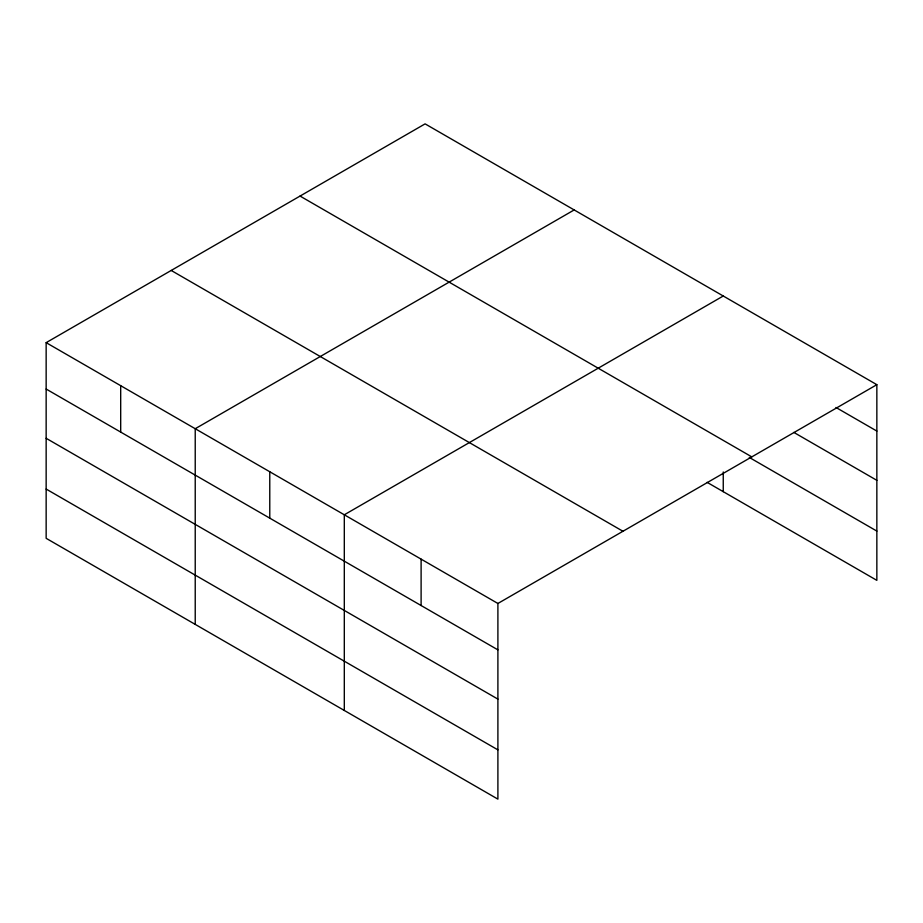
<?xml version="1.0" encoding="UTF-8"?>
<svg xmlns="http://www.w3.org/2000/svg" width="923" height="923" viewBox="0 0 923 923"><rect width="100%" height="100%" fill="white"/><g stroke="black" fill="none" stroke-linecap="round" stroke-linejoin="round"><path stroke-width="1.38" d="M707.11 482.348L876.85 580.348L876.85 384.683L425.099 123.867L46.15 342.652L46.15 538.317L497.901 799.133L497.901 603.469L46.15 342.652M574.175 209.936L195.226 428.722L195.226 624.386M723.251 296.006L344.302 514.792L344.302 710.456M497.901 603.469L876.85 384.683M835.973 407.47L876.85 431.076M793.861 432.414L876.85 480.329M300.044 196.068L751.795 456.873M749.268 457.427L876.85 531.094M171.205 270.451L622.956 531.267M46.15 389.045L497.901 649.861M46.15 438.298L497.901 699.115M46.15 489.063L497.901 749.868M723.251 471.965L723.251 491.671M421.107 559.13L421.107 605.523M269.77 471.757L269.77 518.149M120.694 385.687L120.694 432.079"/></g></svg>
